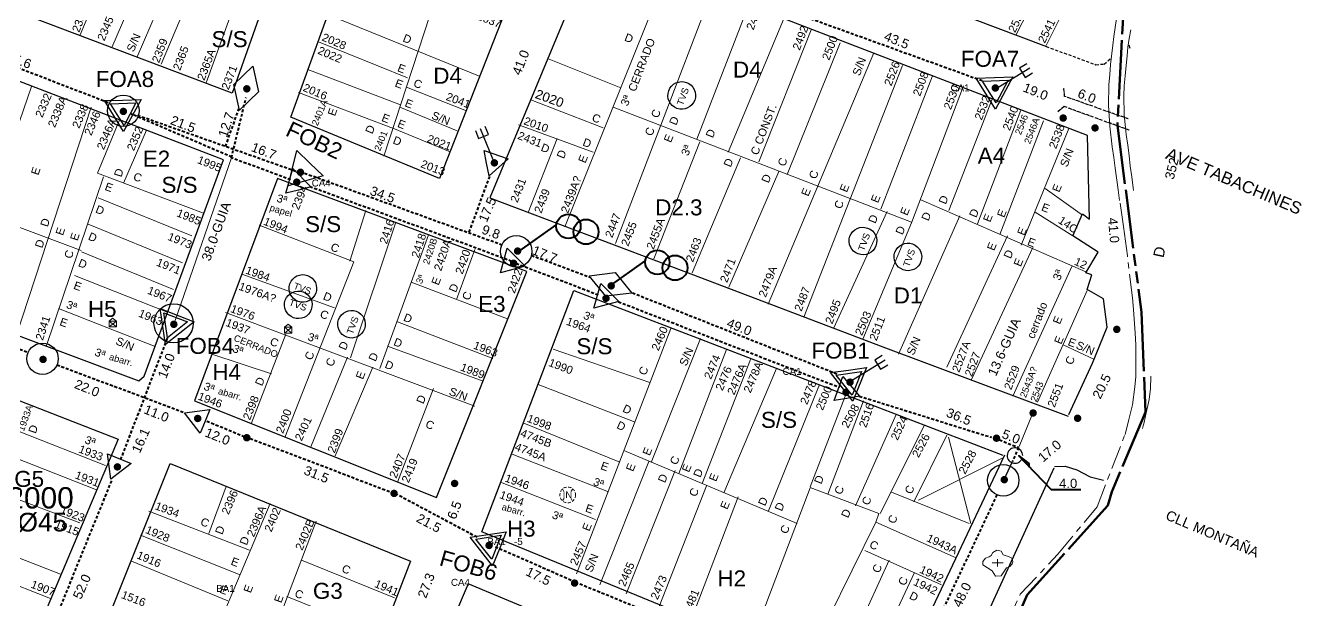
# Model space of a CAD drawing. Header units: millimetres. Extents: x -3867 to 635, y 1591 to 3666.
# Drawn here: x -1657.3 to -1440.9, y 1805.1 to 1902.6 of the extents above; entities that cross this region are included whole.
import ezdxf

# ---------------------------------------------------------------- set-up
doc = ezdxf.new("R2010")
doc.units = ezdxf.units.MM
for name, pattern in [('TLSIGC_002', [0.8, 0.5, -0.3]), ('TLSIGC_004', [7, 4, -1, 1, -1]), ('TLSIGC_007', [28, 10, -1, 10, -1, 2, -1, 2, -1])]:
    doc.linetypes.add(name, pattern=pattern)
for name, color, linetype, lineweight in [('APUNTADOR EXISTENTE SECUNDARIO', 82, 'Continuous', 40), ('CABLE EXISTENTE AEREO SECUNDARIO', 82, 'TLSIGC_002', 40), ('CAJA DE DISTRIBUCION EXISTENTE', 92, 'Continuous', 30), ('CAJA DE EMPALMES EXISTENTE SECUNDARIO', 82, 'Continuous', 30), ('CLASIFICACION TIPO COMERCIAL TERCERA', 5, 'Continuous', 9), ('CLASIFICACION TIPO RESIDENCIAL C', 156, 'Continuous', 9), ('CLASIFICACION TIPO RESIDENCIAL D', 5, 'Continuous', 9), ('CLASIFICACION TIPO RESIDENCIAL E', 156, 'Continuous', 9), ('CONEXION A TIERRA  DE TERMINAL EXISTENTE', 82, 'Continuous', 30), ('DATOS DE CARATULA', 160, 'Continuous', 5), ('DETALLES DE EDIFICIOS', 160, 'Continuous', 5), ('DISTRITO', 42, 'TLSIGC_007', 60), ('GAZAS EXISTENTES', 92, 'Continuous', 50), ('GRANDES BALDIOS', 132, 'Continuous', 15), ('GUIAS EXISTENTES SECUNDARIA', 82, 'Continuous', 20), ('LINEAS TELEFONICAS DE OTRAS OPERTELS', 160, 'TLSIGC_002', 15), ('LOTIFICACION 2003', 252, 'Continuous', 15), ('MARCOS CONSTRUCCION', 7, 'Continuous', 30), ('MEDIDAS ENTRE POSTES', 82, 'Continuous', 5), ('NOMBRE DE CALLES', 92, 'TLSIGC_017', 5), ('NUMEROS OFICIALES', 3, 'Continuous', 5), ('OBSTACULOS', 96, 'Continuous', 15), ('PLANIMETRIA 2001 NO DEFINIDA', 30, 'TLSIGC_002', 30), ('PLANIMETRIA 2003', 251, 'Continuous', 30), ('PLANIMETRIA 2003 NO DEFINIDA', 12, 'TLSIGC_002', 30), ('POSTES EXISTENTES SECUNDARIOS', 82, 'Continuous', 30), ('PUENTES 2008', 7, 'TLSIGC_004', 20), ('RETENIDAS CON ANCLA EXISTENTESSECUNDARIAS', 82, 'Continuous', 30), ('RIOS', 161, 'TLSIGC_004', 20), ('TERMINAL EXISTENTE EN POSTE', 82, 'Continuous', 30)]:
    doc.layers.add(name, color=color, linetype=linetype, lineweight=lineweight)
doc.styles.get("Standard").update_dxf_attribs({"font": 'arial.ttf'})
doc.linetypes.add('TLSIGC_017', pattern='A,0.5,["=",Standard,S=1.6,R=0,X=-0.2,Y=-0.8],0.5', length=1)

# ---------------------------------------------------------------- blocks, each defined once
blk = doc.blocks.new('GAZA')
at = {"layer": 'GAZAS EXISTENTES', "lineweight": 40, "ltscale": 8}
blk.add_lwpolyline([(-1606.92, 1765.49), (-1601.26, 1770.35)], dxfattribs=at)
for centre, radius in [((-1599.13, 1770.35), 2.06), ((-1596.06, 1769.7), 2.11)]:
    blk.add_circle(centre, radius, dxfattribs=at)

msp = doc.modelspace()

# ---------------------------------------------------------------- hatches: boundary and pattern name
at = {"layer": 'POSTES EXISTENTES SECUNDARIOS'}
h = msp.add_hatch(color=256, dxfattribs=at)
edge = h.paths.add_edge_path()
edge.add_arc((-1619.78, 1891.9), 0.638, 0, 360)
h = msp.add_hatch(color=256, dxfattribs=at)
edge = h.paths.add_edge_path()
edge.add_arc((-1492.83, 1892.04), 0.638, 0, 360)
h = msp.add_hatch(color=256, dxfattribs=at)
edge = h.paths.add_edge_path()
edge.add_arc((-1640.72, 1888.07), 0.638, 0, 360)
h = msp.add_hatch(color=256, dxfattribs=at)
edge = h.paths.add_edge_path()
edge.add_arc((-1481.32, 1886.94), 0.638, 0, 360)
h = msp.add_hatch(color=256, dxfattribs=at)
edge = h.paths.add_edge_path()
edge.add_arc((-1475.92, 1885.26), 0.638, 0, 360)
h = msp.add_hatch(color=256, dxfattribs=at)
edge = h.paths.add_edge_path()
edge.add_arc((-1577.79, 1879.33), 0.638, 0, 360)
h = msp.add_hatch(color=256, dxfattribs=at)
edge = h.paths.add_edge_path()
edge.add_arc((-1611.31, 1876.06), 0.638, 0, 360)
h = msp.add_hatch(color=256, dxfattribs=at)
edge = h.paths.add_edge_path()
edge.add_arc((-1610.68, 1877.73), 0.638, 0, 360)
h = msp.add_hatch(color=256, dxfattribs=at)
edge = h.paths.add_edge_path()
edge.add_arc((-1573.85, 1864.36), 0.638, 0, 360)
h = msp.add_hatch(color=256, dxfattribs=at)
edge = h.paths.add_edge_path()
edge.add_arc((-1574.53, 1862.29), 0.638, 0, 360)
h = msp.add_hatch(color=256, dxfattribs=at)
edge = h.paths.add_edge_path()
edge.add_arc((-1557.98, 1858.46), 0.638, 0, 360)
h = msp.add_hatch(color=256, dxfattribs=at)
edge = h.paths.add_edge_path()
edge.add_arc((-1558.86, 1856.35), 0.638, 0, 360)
h = msp.add_hatch(color=256, dxfattribs=at)
edge = h.paths.add_edge_path()
edge.add_arc((-1632.16, 1851.93), 0.638, 0, 360)
h = msp.add_hatch(color=256, dxfattribs=at)
edge = h.paths.add_edge_path()
edge.add_arc((-1472.23, 1851.07), 0.638, 0, 360)
h = msp.add_hatch(color=256, dxfattribs=at)
edge = h.paths.add_edge_path()
edge.add_arc((-1654.34, 1845.97), 0.638, 0, 360)
h = msp.add_hatch(color=256, dxfattribs=at)
edge = h.paths.add_edge_path()
edge.add_arc((-1517.47, 1842.11), 0.638, 0, 360)
h = msp.add_hatch(color=256, dxfattribs=at)
edge = h.paths.add_edge_path()
edge.add_arc((-1518.16, 1840.38), 0.638, 0, 360)
h = msp.add_hatch(color=256, dxfattribs=at)
edge = h.paths.add_edge_path()
edge.add_arc((-1486.42, 1836.88), 0.638, 0, 360)
h = msp.add_hatch(color=256, dxfattribs=at)
edge = h.paths.add_edge_path()
edge.add_arc((-1628.11, 1835.95), 0.638, 0, 360)
h = msp.add_hatch(color=256, dxfattribs=at)
edge = h.paths.add_edge_path()
edge.add_arc((-1478.87, 1835.98), 0.638, 0, 360)
h = msp.add_hatch(color=256, dxfattribs=at)
edge = h.paths.add_edge_path()
edge.add_arc((-1619.78, 1832.68), 0.638, 0, 360)
h = msp.add_hatch(color=256, dxfattribs=at)
edge = h.paths.add_edge_path()
edge.add_arc((-1492.63, 1832.6), 0.638, 0, 360)
h = msp.add_hatch(color=256, dxfattribs=at)
edge = h.paths.add_edge_path()
edge.add_arc((-1641.73, 1827.73), 0.638, 0, 360)
h = msp.add_hatch(color=256, dxfattribs=at)
edge = h.paths.add_edge_path()
edge.add_arc((-1584.54, 1824.92), 0.638, 0, 360)
h = msp.add_hatch(color=256, dxfattribs=at)
edge = h.paths.add_edge_path()
edge.add_arc((-1491.31, 1825.56), 0.638, 0, 360)
h = msp.add_hatch(color=256, dxfattribs=at)
edge = h.paths.add_edge_path()
edge.add_arc((-1594.81, 1823.23), 0.638, 0, 360)
h = msp.add_hatch(color=256, dxfattribs=at)
edge = h.paths.add_edge_path()
edge.add_arc((-1578.69, 1814.4), 0.638, 0, 360)
h = msp.add_hatch(color=256, dxfattribs=at)
edge = h.paths.add_edge_path()
edge.add_arc((-1564.19, 1808.01), 0.638, 0, 360)

# ---------------------------------------------------------------- linework, layer by layer
at = {"layer": 'APUNTADOR EXISTENTE SECUNDARIO'}
msp.add_lwpolyline([(-1478.3, 1823.86), (-1483.3, 1823.86), (-1488.86, 1829.58), (-1487.15, 1828.29), (-1487.15, 1827.71)], dxfattribs=at)
at = {"layer": 'CABLE EXISTENTE AEREO SECUNDARIO'}
for p, q in [((-1495.06, 1893.24), (-1525.57, 1904.27)), ((-1674.37, 1901.59), (-1642.97, 1889.46)), ((-1622.39, 1880.18), (-1619.91, 1890.43)), ((-1622.31, 1880.3), (-1639.39, 1887.62)), ((-1638.33, 1887.43), (-1611.46, 1877.93)), ((-1623.4, 1882.1), (-1621.13, 1888.51)), ((-1612.35, 1876.47), (-1622.39, 1880.18)), ((-1610, 1877.6), (-1576.22, 1865.33)), ((-1582.08, 1867.57), (-1578.47, 1877.26)), ((-1609.09, 1875.34), (-1574.99, 1862.73)), ((-1571.5, 1863.64), (-1561.6, 1859.92)), ((-1574.09, 1862.28), (-1560.01, 1856.88)), ((-1519.72, 1843.48), (-1554.39, 1857.22)), ((-1556.74, 1855.75), (-1519.27, 1841.23)), ((-1672.47, 1853.28), (-1656.94, 1847.2)), ((-1633.29, 1849.57), (-1641.18, 1829.07)), ((-1651.99, 1845.06), (-1630.37, 1836.95)), ((-1515.91, 1839.74), (-1493.5, 1832.75)), ((-1626.55, 1835.49), (-1620.25, 1832.91)), ((-1619.23, 1832.56), (-1595.58, 1823.56)), ((-1492.12, 1832.32), (-1488.88, 1831.02)), ((-1488.88, 1831.02), (-1489.99, 1828.57)), ((-1642.76, 1825.36), (-1657.28, 1789.56)), ((-1492.59, 1822.97), (-1507.42, 1791.37)), ((-1564.75, 1808.47), (-1577.58, 1814.1)), ((-1547.29, 1801.27), (-1563.5, 1807.91))]:
    msp.add_line(p, q, dxfattribs=at)
at = {"layer": 'CABLE EXISTENTE AEREO SECUNDARIO', "color": 3}
msp.add_line((-1580.74, 1815.79), (-1594.24, 1822.99), dxfattribs=at)
at = {"layer": 'CAJA DE EMPALMES EXISTENTE SECUNDARIO'}
for centre, radius in [((-1640.73, 1888.17), 2.67), ((-1574.09, 1864.31), 2.67), ((-1632.2, 1852.1), 3.33), ((-1654.43, 1846.08), 2.67), ((-1491.49, 1825.45), 2.67)]:
    msp.add_circle(centre, radius, dxfattribs=at)
at = {"layer": 'CONEXION A TIERRA  DE TERMINAL EXISTENTE'}
for p, q in [((-1487, 1895.39), (-1492.7, 1891.88)), ((-1580.19, 1885.14), (-1577.68, 1878.92)), ((-1511.54, 1845.86), (-1517.24, 1842.34))]:
    msp.add_line(p, q, dxfattribs=at)
for points in [[(-1487.47, 1896.16), (-1488.72, 1895.39), (-1487.76, 1893.84), (-1486.51, 1894.62)], [(-1581.02, 1884.81), (-1580.47, 1883.44), (-1578.79, 1884.12), (-1579.34, 1885.49)], [(-1512.01, 1846.63), (-1513.26, 1845.85), (-1512.31, 1844.31), (-1511.05, 1845.08)]]:
    msp.add_lwpolyline(points, dxfattribs=at)
at = {"layer": 'DISTRITO'}
msp.add_lwpolyline([(-1470.76, 1911.14), (-1472.12, 1885.67), (-1468.05, 1853.97), (-1467.37, 1837.04), (-1473.07, 1823.5), (-1473.75, 1821.19), (-1487.42, 1806.02), (-1492.02, 1795.46)], dxfattribs=at)
at = {"layer": 'GRANDES BALDIOS'}
for p, q in [((-1496.98, 1818.15), (-1500.79, 1832.79)), ((-1505.87, 1822.09), (-1491.68, 1829.19))]:
    msp.add_line(p, q, dxfattribs=at)
at = {"layer": 'GUIAS EXISTENTES SECUNDARIA'}
for p, q in [((-1631.95, 1852.59), (-1622.39, 1880.18)), ((-1488.77, 1831.17), (-1486.62, 1836.48))]:
    msp.add_line(p, q, dxfattribs=at)
at = {"layer": 'LINEAS TELEFONICAS DE OTRAS OPERTELS'}
for p, q in [((-1566.24, 1824.02), (-1565.99, 1823.54)), ((-1566.24, 1822.03), (-1565.93, 1822.34)), ((-1564.58, 1822.03), (-1564.83, 1822.45)), ((-1564.52, 1823.9), (-1564.79, 1823.6))]:
    msp.add_line(p, q, dxfattribs=at)
msp.add_circle((-1565.35, 1822.97), 1.34, dxfattribs=at)
at = {"layer": 'LOTIFICACION 2003'}
for p, q in [((-1596.57, 1880.47), (-1582.13, 1924.58)), ((-1648.02, 1901.06), (-1641.62, 1916.59)), ((-1481.66, 1915.99), (-1489.34, 1901.02)), ((-1635.98, 1914.5), (-1642.66, 1898.91)), ((-1631.68, 1912.94), (-1638.37, 1897.34)), ((-1627.71, 1911.67), (-1634.32, 1896.07)), ((-1548.55, 1911.57), (-1565.86, 1868.49)), ((-1620.94, 1908.79), (-1626.65, 1892.92)), ((-1540.85, 1908.47), (-1557.27, 1865.63)), ((-1580.18, 1894), (-1606.08, 1904.54)), ((-1534.77, 1905.89), (-1543.48, 1883.33)), ((-1528.77, 1903.64), (-1538.14, 1881.12)), ((-1524.06, 1901.9), (-1532.96, 1879.51)), ((-1592.54, 1893.74), (-1607.64, 1899.86)), ((-1513.45, 1898.02), (-1531.37, 1855.35)), ((-1519.16, 1899.71), (-1528.12, 1877.34)), ((-1556.36, 1892.05), (-1568.78, 1897.03)), ((-1508.57, 1895.88), (-1525.28, 1853.16)), ((-1593.71, 1889.19), (-1609.46, 1895.18)), ((-1512.24, 1871.49), (-1503.46, 1894.1)), ((-1661.12, 1878.26), (-1656.31, 1892.31)), ((-1582.52, 1888.14), (-1592.68, 1892.17)), ((-1594.89, 1885.15), (-1611.02, 1891.27)), ((-1559.35, 1885.28), (-1571.63, 1890.02)), ((-1500.73, 1871.27), (-1493.35, 1890.17)), ((-1658.91, 1849.89), (-1646.16, 1888.8)), ((-1584.09, 1884.76), (-1593.84, 1888.79)), ((-1507.04, 1869.28), (-1557.66, 1888.8)), ((-1495.86, 1869.01), (-1488.48, 1888.27)), ((-1585.28, 1881.19), (-1595.03, 1885.22)), ((-1561.05, 1881.12), (-1573.69, 1885.79)), ((-1492.08, 1867.19), (-1484.67, 1886.45)), ((-1480.36, 1885.15), (-1488.43, 1865.36)), ((-1640.67, 1875.91), (-1636.79, 1884.89)), ((-1567.17, 1883.46), (-1572.04, 1870.89)), ((-1550.76, 1863.03), (-1542.97, 1882.91)), ((-1647.85, 1864.46), (-1687.5, 1879.2)), ((-1544.27, 1860.69), (-1536.06, 1880.2)), ((-1653.84, 1848.19), (-1644.07, 1876.95)), ((-1538.01, 1858.21), (-1529.55, 1877.86)), ((-1478.03, 1870.43), (-1484.4, 1875)), ((-1645.02, 1873.39), (-1629.11, 1866.94)), ((-1477.5, 1860.81), (-1505.47, 1873.05)), ((-1602.3, 1862.64), (-1599.57, 1871.23)), ((-1511.2, 1871.1), (-1520.26, 1851.21)), ((-1509.25, 1846.89), (-1498.84, 1870.32)), ((-1479.71, 1866.93), (-1486.09, 1870.97)), ((-1630.67, 1862.38), (-1646.67, 1868.92)), ((-1602.17, 1846.24), (-1594.49, 1869.28)), ((-1597.23, 1844.42), (-1588.98, 1867.09)), ((-1490.77, 1866.94), (-1501.05, 1844.68)), ((-1647.83, 1864.25), (-1632.24, 1857.82)), ((-1584.22, 1856.14), (-1581.09, 1864.6)), ((-1496.88, 1842.59), (-1486.48, 1864.98)), ((-1489.86, 1839.72), (-1479.84, 1861.72)), ((-1648.98, 1860.23), (-1633.4, 1854.05)), ((-1604.9, 1854.7), (-1620.65, 1860.43)), ((-1575.57, 1852.84), (-1591.93, 1859.1)), ((-1485.69, 1838.69), (-1477.23, 1857.69)), ((-1651.7, 1854.61), (-1635.34, 1848.14)), ((-1581.09, 1838.04), (-1623.39, 1853.92)), ((-1594.2, 1852.33), (-1578.05, 1846.13)), ((-1563.87, 1809.57), (-1547.86, 1851.21)), ((-1619.06, 1835.06), (-1613.16, 1850.24)), ((-1579.71, 1842.3), (-1595.93, 1848.22)), ((-1551.18, 1828.45), (-1542.82, 1849.54)), ((-1475.99, 1845.93), (-1481.34, 1848.43)), ((-1615.57, 1843.51), (-1625.73, 1846.85)), ((-1608.94, 1831.14), (-1602.7, 1846.36)), ((-1551.42, 1842.07), (-1567.85, 1847.72)), ((-1546.48, 1826.58), (-1538.41, 1847.67)), ((-1604.78, 1829.58), (-1598.4, 1844.67)), ((-1542.57, 1824.89), (-1534.38, 1845.98)), ((-1538.89, 1823.31), (-1529.95, 1844.42)), ((-1553.89, 1835.31), (-1570.34, 1841.71)), ((-1531.29, 1820.25), (-1522.65, 1841.69)), ((-1594.2, 1825.11), (-1588.12, 1841.04)), ((-1524.22, 1824.37), (-1518.23, 1839.86)), ((-1521.24, 1823.09), (-1515.18, 1838.96)), ((-1509.64, 1836.61), (-1516.54, 1821.13)), ((-1658.38, 1833.76), (-1643.76, 1827.98)), ((-1556.49, 1828.54), (-1572.77, 1835.17)), ((-1512.38, 1819.82), (-1504.83, 1834.79)), ((-1501.05, 1833.09), (-1506.66, 1821.78)), ((-1645.25, 1823.86), (-1660.92, 1829.99)), ((-1558.45, 1823.47), (-1574.75, 1829.91)), ((-1526.43, 1818.13), (-1555.85, 1830.5)), ((-1559.91, 1807.72), (-1551.61, 1828.66)), ((-1555.42, 1806.18), (-1547.13, 1827.11)), ((-1626.25, 1816.44), (-1623.28, 1824.41)), ((-1560.66, 1818.78), (-1576.77, 1825.14)), ((-1549.85, 1804.01), (-1541.79, 1824.51)), ((-1648.11, 1818.26), (-1663.23, 1823.97)), ((-1544.42, 1801.78), (-1536.42, 1822.67)), ((-1524.23, 1824.2), (-1534.4, 1797.47)), ((-1497.28, 1818.13), (-1510.43, 1823.46)), ((-1619.35, 1813.58), (-1636.4, 1820.21)), ((-1626.25, 1796.78), (-1615.83, 1821.51)), ((-1620.92, 1809.41), (-1637.83, 1816.15)), ((-1666.52, 1815.4), (-1651.37, 1809.54)), ((-1514.97, 1813.55), (-1501.97, 1807.72)), ((-1623, 1804.99), (-1639.36, 1811.73)), ((-1610.5, 1811.88), (-1594.76, 1805.5)), ((-1519.92, 1792.1), (-1510.81, 1811.88)), ((-1668.23, 1811.33), (-1653.06, 1805.37)), ((-1515.61, 1790.39), (-1506.52, 1809.8)), ((-1612.97, 1805.76), (-1597.2, 1799.37))]:
    msp.add_line(p, q, dxfattribs=at)
for points in [[(-1484.19, 1899.27), (-1477.36, 1913), (-1481.66, 1915.73), (-1479.97, 1918.99), (-1485.17, 1920.82), (-1483.22, 1924.58), (-1485.56, 1925.63)], [(-1498.23, 1892.43), (-1507.07, 1869.15), (-1515.32, 1849.4)], [(-1641.34, 1886.72), (-1645.12, 1877.61), (-1627.13, 1870.78)], [(-1613.36, 1832.71), (-1601.65, 1862.51), (-1617.66, 1868.76)], [(-1643.14, 1851.49), (-1641.9, 1851.48), (-1641.91, 1852.47), (-1643.15, 1851.48), (-1643.15, 1852.46), (-1641.91, 1852.47), (-1642.54, 1853), (-1643.15, 1852.46), (-1641.91, 1851.48)], [(-1613.37, 1850.45), (-1612.13, 1850.44), (-1612.13, 1851.43), (-1613.37, 1850.44), (-1613.37, 1851.42), (-1612.13, 1851.43), (-1612.77, 1851.96), (-1613.37, 1851.42), (-1612.13, 1850.44)], [(-1513.09, 1818.35), (-1512.61, 1819.82), (-1524.22, 1824.25)], [(-1621.56, 1794.96), (-1618.18, 1803.03), (-1614.41, 1801.73), (-1608.04, 1818.51)], [(-1499.49, 1812.27), (-1513.09, 1818.35), (-1525.12, 1793.92)]]:
    msp.add_lwpolyline(points, dxfattribs=at)
at = {"layer": 'MARCOS CONSTRUCCION'}
for centre, major_axis in [((-1546.02, 1890.78), (0.8, 2.2)), ((-1515.28, 1866.07), (0.8, 2.2)), ((-1507.65, 1863.37), (0.8, 2.2)), ((-1610.28, 1858.02), (2.2, -0.8)), ((-1611.05, 1855.23), (2.2, -0.8)), ((-1602.02, 1851.94), (0.8, 2.2))]:
    msp.add_ellipse(centre, major_axis=major_axis, ratio=1, dxfattribs=at)
at = {"layer": 'OBSTACULOS'}
for p, q in [((-1493.39, 1811.45), (-1491.49, 1811.45)), ((-1492.44, 1812.09), (-1492.44, 1810.82))]:
    msp.add_line(p, q, dxfattribs=at)
msp.add_lwpolyline([(-1494.93, 1811.69), (-1494.93, 1811.09), (-1493.37, 1810.08), (-1492.78, 1809.21), (-1491.85, 1809.23), (-1490.93, 1810.6), (-1490.37, 1810.83), (-1489.95, 1811.26), (-1489.87, 1811.6), (-1489.89, 1811.94), (-1490.03, 1812.21), (-1490.23, 1812.33), (-1490.59, 1812.53), (-1491.16, 1812.71), (-1491.49, 1812.82), (-1491.86, 1813.43), (-1492.57, 1813.57), (-1493.25, 1813.21), (-1493.52, 1812.69), (-1493.86, 1812.45), (-1494.52, 1812.26), (-1494.72, 1811.93), (-1494.93, 1811.69)], dxfattribs=at)
at = {"layer": 'PLANIMETRIA 2001 NO DEFINIDA'}
for points in [[(-1470.27, 1886.8), (-1481.07, 1890.62), (-1481.21, 1892.01)], [(-1470.13, 1884.9), (-1481.14, 1888.88), (-1482.25, 1887.98)]]:
    msp.add_lwpolyline(points, dxfattribs=at)
at = {"layer": 'PLANIMETRIA 2003'}
msp.add_line((-1469.98, 1898.74), (-1470.14, 1899.32), dxfattribs=at)
for points in [[(-1491.86, 2003.9), (-1519.92, 1943.46), (-1544.26, 1952.18), (-1556.33, 1926.34), (-1484.13, 1899.08)], [(-1607.24, 1933.7), (-1622.26, 1891.18), (-1680.19, 1913.11), (-1680.88, 1914.92), (-1673.88, 1959.33), (-1607.24, 1933.83)], [(-1570.15, 1919.9), (-1587.08, 1876.69), (-1612.33, 1887.11), (-1596.84, 1930.05), (-1569.77, 1919.64)], [(-1560.79, 1916.12), (-1578.54, 1873.42), (-1545.68, 1860.96), (-1511.91, 1848.08), (-1480.49, 1836.35)], [(-1480.36, 1836.61), (-1476.33, 1845.33), (-1473.85, 1851.45), (-1474.5, 1856.26), (-1477.23, 1857.82), (-1476.46, 1860.3), (-1477.49, 1860.69), (-1475.41, 1864.2), (-1479.71, 1866.94), (-1478.02, 1870.7), (-1476.84, 1869.8), (-1477.18, 1883.99), (-1560.79, 1916.22)], [(-1683.56, 1902.8), (-1690.84, 1862.15), (-1638.1, 1842.33), (-1637.18, 1843.12), (-1623.72, 1879.83), (-1683.66, 1902.9)], [(-1614.6, 1876.7), (-1628.67, 1838.96), (-1587.59, 1822.53), (-1572.27, 1860.89), (-1614.6, 1876.7)], [(-1491.29, 1829.71), (-1510.81, 1788.32), (-1579.92, 1816.7), (-1564.3, 1857.69), (-1491.55, 1829.71)], [(-1701.21, 1798.74), (-1691.95, 1852.05), (-1641.6, 1832.45), (-1662.22, 1783.61), (-1701.21, 1798.74)], [(-1592.02, 1811.75), (-1611, 1762.41), (-1652.27, 1779.57), (-1632.77, 1828.31), (-1592.02, 1811.75)], [(-1523.96, 1728.98), (-1524.99, 1733.8), (-1522.52, 1740.69), (-1482.82, 1827.59)], [(-1482.79, 1827.77), (-1480.98, 1827.84), (-1479.03, 1827.21), (-1476.73, 1826.03), (-1474.5, 1825.47)], [(-1582.23, 1807.91), (-1602.82, 1759.7), (-1535.54, 1731.84), (-1514.85, 1779.73), (-1582.23, 1807.91)]]:
    msp.add_lwpolyline(points, dxfattribs=at)
at = {"layer": 'PLANIMETRIA 2003 NO DEFINIDA'}
msp.add_lwpolyline([(-1484.2, 1899.08), (-1475.76, 1895.99), (-1474.34, 1896.11), (-1473.27, 1897.07)], dxfattribs=at)
at = {"layer": 'PUENTES 2008'}
for points in [[(-1470.27, 1886.8), (-1481.07, 1890.62), (-1481.21, 1892.02)], [(-1470.13, 1884.89), (-1481.14, 1888.88), (-1482.25, 1887.97)]]:
    msp.add_lwpolyline(points, dxfattribs=at)
at = {"layer": 'RETENIDAS CON ANCLA EXISTENTESSECUNDARIAS'}
msp.add_line((-1490.03, 1828.46), (-1491.38, 1825.51), dxfattribs=at)
msp.add_arc((-1489.5, 1829.65), 1.31, 0, 335, dxfattribs=at)
at = {"layer": 'RIOS'}
for points in [[(-1470.83, 1833.25), (-1470.21, 1835.76), (-1469.58, 1838.27), (-1469.16, 1841.33), (-1469.02, 1843.07), (-1469.02, 1846.62), (-1469.02, 1848.43), (-1469.09, 1850.45), (-1469.37, 1854.42), (-1469.58, 1856.44), (-1470.41, 1863.54), (-1470.76, 1866.04), (-1471.11, 1868.55), (-1471.74, 1872.94), (-1472.02, 1874.75), (-1472.5, 1878.44), (-1472.71, 1880.25), (-1472.99, 1882.06), (-1473.41, 1885.54), (-1473.62, 1889.09), (-1473.55, 1892.57), (-1473.41, 1894.31), (-1473.27, 1896.05), (-1472.92, 1899.32), (-1472.71, 1900.79), (-1472.29, 1903.85)], [(-1469.37, 1874.64), (-1469.44, 1875.1), (-1469.65, 1876.97), (-1469.93, 1878.79), (-1470.14, 1880.6), (-1470.35, 1882.34), (-1470.62, 1884.15), (-1470.83, 1885.82), (-1470.97, 1887.49), (-1471.04, 1890.76), (-1470.97, 1892.43), (-1470.83, 1894.1), (-1470.62, 1895.84), (-1470.48, 1897.51), (-1470.35, 1898.98), (-1470.14, 1900.44), (-1469.87, 1901.93)], [(-1467.88, 1834.27), (-1467.77, 1834.71), (-1467.63, 1835.06), (-1467.35, 1836.39), (-1466.72, 1839.17), (-1466.52, 1841.05), (-1466.45, 1843), (-1466.44, 1843.15)], [(-1520.44, 1726.9), (-1519.15, 1736.53), (-1517.58, 1743.95), (-1513.8, 1750.98), (-1497.29, 1780.41), (-1493.74, 1795.03), (-1488.59, 1806.1), (-1482.25, 1812.92), (-1475.57, 1820.93), (-1470.83, 1833.25)]]:
    msp.add_lwpolyline(points, dxfattribs=at)
at = {"layer": 'TERMINAL EXISTENTE EN POSTE'}
for points in [[(-1618.77, 1895.75), (-1617.82, 1891.38), (-1621.03, 1888.25), (-1621.98, 1892.64), (-1618.76, 1895.76), (-1618.77, 1895.75)], [(-1489.88, 1893.92), (-1492.78, 1888.47), (-1496.07, 1893.69), (-1492.97, 1893.81), (-1489.88, 1893.92)], [(-1495, 1893.19), (-1490.67, 1893.36), (-1492.68, 1889.52), (-1493.85, 1891.36), (-1495, 1893.19)], [(-1637.72, 1890.06), (-1640.67, 1884.64), (-1643.91, 1889.9), (-1640.81, 1889.99), (-1637.72, 1890.06)], [(-1642.92, 1889.37), (-1638.59, 1889.53), (-1640.61, 1885.69), (-1641.77, 1887.53), (-1642.92, 1889.37)], [(-1606.85, 1877.15), (-1612.79, 1875.46), (-1611.3, 1881.45), (-1609.07, 1879.29), (-1606.85, 1877.15)], [(-1579.52, 1881.42), (-1575.43, 1879.99), (-1578.7, 1877.15), (-1579.12, 1879.29), (-1579.52, 1881.42)], [(-1613.14, 1874.17), (-1611.99, 1878.35), (-1608.93, 1875.27), (-1611.04, 1874.72), (-1613.14, 1874.17)], [(-1576.78, 1860.68), (-1575.63, 1864.86), (-1572.58, 1861.79), (-1574.68, 1861.23), (-1576.78, 1860.68)], [(-1554.47, 1857.23), (-1558.91, 1856.68), (-1561.74, 1860.15), (-1557.29, 1860.71), (-1554.46, 1857.22), (-1554.47, 1857.23)], [(-1560.9, 1854.69), (-1559.75, 1858.88), (-1556.7, 1855.8), (-1558.81, 1855.24), (-1560.9, 1854.69)], [(-1628.72, 1852.34), (-1633.58, 1848.53), (-1634.47, 1854.64), (-1631.59, 1853.49), (-1628.72, 1852.34)], [(-1633.21, 1849.61), (-1633.87, 1853.9), (-1629.82, 1852.34), (-1631.52, 1850.97), (-1633.21, 1849.61)], [(-1514.69, 1844.58), (-1517.02, 1838.86), (-1520.81, 1843.73), (-1517.74, 1844.16), (-1514.69, 1844.58)], [(-1517.11, 1839.89), (-1519.8, 1843.29), (-1515.52, 1843.93), (-1516.32, 1841.9), (-1517.11, 1839.89)], [(-1520.17, 1838.97), (-1518.69, 1843.05), (-1515.89, 1839.73), (-1518.04, 1839.35), (-1520.17, 1838.97)], [(-1627.68, 1833.47), (-1630.34, 1836.89), (-1626.05, 1837.49), (-1626.86, 1835.47), (-1627.68, 1833.47)], [(-1642.83, 1825.66), (-1643.4, 1829.95), (-1639.39, 1828.31), (-1641.11, 1826.98), (-1642.83, 1825.66)], [(-1578.09, 1810.95), (-1581.92, 1815.79), (-1575.81, 1816.7), (-1576.95, 1813.82), (-1578.09, 1810.95)], [(-1578.24, 1812.08), (-1580.93, 1815.48), (-1576.65, 1816.12), (-1577.45, 1814.09), (-1578.24, 1812.08)]]:
    msp.add_lwpolyline(points, dxfattribs=at)

# ---------------------------------------------------------------- block references
at = {"layer": 'GAZAS EXISTENTES', "lineweight": 40, "ltscale": 8, "rotation": 354.7071112986301}
for p in [(-136.23, -41.76), (-121.14, -47.87)]:
    msp.add_blockref('GAZA', p, dxfattribs=at)

# ---------------------------------------------------------------- texts
at = {"layer": 'APUNTADOR EXISTENTE SECUNDARIO'}
msp.add_text('48.0', height=1.584, rotation=64, dxfattribs=at).set_placement((-1498.72, 1803.74))
at = {"layer": 'CAJA DE DISTRIBUCION EXISTENTE'}
for s, height, p in [('SIECOR 2000', 3.6203, (-1681.18, 1820.67)), ('7.2-7H4+3Ø45', 3.1678, (-1679.43, 1816.77))]:
    msp.add_text(s, height=height, dxfattribs=at).set_placement(p)
at = {"layer": 'CLASIFICACION TIPO COMERCIAL TERCERA'}
for height, rotation, p in [(1.358, 68, (-1555.18, 1888.86)), (1.358, 68, (-1544.93, 1880.41)), (1.358, 344, (-1614.83, 1872.76)), (1.358, 68, (-1481.88, 1859.25)), (1.131, 68, (-1590.11, 1858.69)), (1.358, 340, (-1650.52, 1854.74)), (1.358, 338, (-1562.83, 1852.94)), (1.358, 344, (-1609.55, 1849.23)), (1.358, 339, (-1622.32, 1847.3)), (1.358, 338, (-1645.72, 1846.69)), (1.358, 338, (-1627.22, 1840.9)), (1.358, 338, (-1647.4, 1831.81)), (1.358, 340, (-1561.15, 1824.68)), (1.358, 340, (-1568.13, 1819.05))]:
    msp.add_text('3ª', height=height, rotation=rotation, dxfattribs=at).set_placement(p)
at = {"layer": 'CLASIFICACION TIPO RESIDENCIAL C'}
for s, height, rotation, p in [('C', 1.36, 340, (-1591.64, 1892.34)), ('C', 1.36, 340, (-1561.37, 1886.48)), ('C', 1.36, 71, (-1549.99, 1886.83)), ('C CONST.', 1.358, 69, (-1533.12, 1880.53)), ('C', 1.36, 71, (-1551.02, 1883.78)), ('C', 1.36, 71, (-1528.5, 1878.62)), ('C', 1.36, 341, (-1639.16, 1876.47)), ('C', 1.36, 71, (-1523.21, 1876.47)), ('C', 1.36, 71, (-1518.93, 1871.4)), ('C', 1.36, 339, (-1605.71, 1864.53)), ('C', 1.36, 73, (-1649.5, 1862.96)), ('C', 1.36, 68, (-1582.08, 1855.87)), ('C', 1.36, 339, (-1607.51, 1853.17)), ('C', 1.36, 339, (-1616, 1848.5)), ('C', 1.36, 70, (-1608.75, 1845.74)), ('C', 1.36, 70, (-1605.18, 1844.64)), ('C', 1.36, 71, (-1479.74, 1844.95)), ('C', 1.36, 68, (-1552.14, 1843.15)), ('C', 1.36, 339, (-1589.61, 1834.48)), ('C', 1.36, 68, (-1546.84, 1827.95)), ('C', 1.36, 68, (-1518.94, 1822.9)), ('C', 1.36, 68, (-1507, 1822.99)), ('C', 1.36, 68, (-1543.57, 1822.54)), ('C', 1.36, 68, (-1514.29, 1821.09)), ('C', 1.36, 338, (-1627.78, 1817.93)), ('C', 1.36, 68, (-1509.87, 1817.96)), ('C', 1.36, 68, (-1528.15, 1816.24)), ('C', 1.36, 336, (-1514.31, 1814.1)), ('C', 1.36, 338, (-1603.81, 1809.97)), ('C', 1.36, 68, (-1512.51, 1809.6)), ('C', 1.36, 68, (-1508.11, 1807.46)), ('C', 1.36, 338, (-1611.8, 1805.76))]:
    msp.add_text(s, height=height, rotation=rotation, dxfattribs=at).set_placement(p)
at = {"layer": 'CLASIFICACION TIPO RESIDENCIAL D'}
for height, rotation, p in [(1.36, 338, (-1593.45, 1899.99)), (1.36, 339, (-1555.85, 1900.11)), (1.36, 68, (-1546.95, 1885.6)), (1.36, 67, (-1598.51, 1884.12)), (1.36, 68, (-1540.75, 1883.45)), (1.36, 339, (-1595.13, 1882.66)), (1.36, 339, (-1562.94, 1882.32)), (1.36, 339, (-1570.03, 1881.43)), (1.36, 68, (-1566.02, 1879.92)), (1.36, 68, (-1537.72, 1878.49)), (1.36, 72, (-1641.06, 1876.81)), (1.36, 68, (-1531.3, 1875.8)), (1.36, 338, (-1645.57, 1870.95)), (1.36, 68, (-1501.24, 1872.19)), (1.36, 72, (-1653.56, 1868.36)), (1.36, 68, (-1513.18, 1868.93)), (1.36, 68, (-1504.17, 1869.37)), (1.36, 68, (-1496.07, 1869.93)), (1.36, 68, (-1508.56, 1867.01)), (1.36, 72, (-1654.47, 1864.76)), (1.36, 338, (-1646.81, 1866.34)), (1.36, 68, (-1490.22, 1862.96)), (1.81, 78, (-1464.31, 1863.13)), (1.36, 338, (-1648.5, 1861.84)), (1.36, 338, (-1606.97, 1856.21)), (1.36, 67, (-1584.33, 1857.22)), (1.36, 338, (-1593.34, 1852.59)), (1.36, 67, (-1603.02, 1847.42)), (1.36, 338, (-1595.02, 1848.43)), (1.36, 67, (-1597.95, 1845.51)), (1.36, 338, (-1596.5, 1844.61)), (1.36, 67, (-1617.2, 1841.34)), (1.36, 67, (-1589.85, 1838.31)), (1.36, 334, (-1556.18, 1837.18)), (1.36, 334, (-1557.19, 1834.36)), (1.36, 72, (-1655.59, 1833.29)), (1.36, 68, (-1542.85, 1825.82)), (1.36, 67, (-1548.87, 1824.91)), (1.36, 68, (-1522.36, 1824.7)), (1.36, 67, (-1531.88, 1820.98)), (1.36, 68, (-1529.04, 1820.1)), (1.36, 67, (-1517.8, 1818.95)), (1.36, 69, (-1623.95, 1816.13)), (1.36, 69, (-1619.79, 1814.32)), (1.36, 334, (-1507.55, 1805.43))]:
    msp.add_text('D', height=height, rotation=rotation, dxfattribs=at).set_placement(p)
at = {"layer": 'CLASIFICACION TIPO RESIDENCIAL E'}
for rotation, p in [(339, (-1594.36, 1894.93)), (339, (-1594.79, 1892.34)), (339, (-1593.11, 1888.97)), (71, (-1604.82, 1887.16)), (339, (-1597.05, 1886.48)), (339, (-1594.36, 1885.47)), (68, (-1547.86, 1882.66)), (68, (-1562.37, 1879.17)), (72, (-1655.14, 1877.14)), (340, (-1643.99, 1874.78)), (68, (-1524.55, 1873.54)), (68, (-1518.02, 1874.22)), (68, (-1481.99, 1874.22)), (68, (-1512.74, 1872.41)), (339, (-1485.14, 1871.29)), (68, (-1507.77, 1870.28)), (68, (-1493.71, 1869.15)), (68, (-1491.34, 1869.93)), (72, (-1650.97, 1866.9)), (68, (-1487.92, 1866.89)), (72, (-1648.5, 1866)), (68, (-1493.04, 1864.31)), (339, (-1487.52, 1865.43)), (68, (-1488.52, 1861.61)), (340, (-1649.29, 1858)), (69, (-1587.26, 1858.45)), (340, (-1651.65, 1851.82)), (68, (-1481.88, 1851.82)), (68, (-1481.65, 1848.43)), (339, (-1480.65, 1848.43)), (69, (-1600.09, 1842.47)), (68, (-1551.46, 1829.52)), (341, (-1559.9, 1827.38)), (68, (-1554.28, 1826.83)), (68, (-1544.79, 1826.7)), (68, (-1540.2, 1825.13)), (341, (-1562.49, 1820.18)), (68, (-1538.29, 1820.4)), (68, (-1561.7, 1816.7)), (339, (-1622.61, 1811.18)), (339, (-1624.51, 1806.44)), (70, (-1619.12, 1806.22)), (70, (-1613.94, 1804.53))]:
    msp.add_text('E', height=1.36, rotation=rotation, dxfattribs=at).set_placement(p)
at = {"layer": 'DATOS DE CARATULA'}
for s, p in [('CA1', (-1500.42, 1891.47)), ('CA4', (-1608.78, 1875.32)), ('CA1', (-1528.92, 1843.35)), ('BA1   -5', (-1578.98, 1814.47)), ('BA1', (-1624.98, 1806.51)), ('CA4', (-1585.16, 1807.54))]:
    msp.add_text(s, height=1.188, dxfattribs=at).set_placement(p)
at = {"layer": 'DETALLES DE EDIFICIOS'}
for s, height, rotation, p in [('CERRADO', 1.358, 69, (-1553.88, 1891.3)), ('papel', 1.131, 343, (-1616, 1871.25)), ('cerrado', 1.358, 69, (-1486.26, 1849.37)), ('CERRADO', 1.131, 338, (-1622.11, 1849.18)), ('abarr.', 1.131, 344, (-1643.24, 1845.92)), ('abarr.', 1.131, 344, (-1624.74, 1840.12)), ('abarr.', 1.131, 344, (-1576.64, 1820.45))]:
    msp.add_text(s, height=height, rotation=rotation, dxfattribs=at).set_placement(p)
at = {"layer": 'LINEAS TELEFONICAS DE OTRAS OPERTELS'}
msp.add_text('IN', height=1.131, dxfattribs=at).set_placement((-1566.2, 1822.45))
at = {"layer": 'MARCOS CONSTRUCCION'}
for rotation, p in [(70, (-1545.82, 1888.96)), (70, (-1515.08, 1864.26)), (70, (-1507.45, 1861.56)), (340, (-1611.98, 1857.99)), (340, (-1612.75, 1855.2)), (70, (-1601.82, 1850.12))]:
    msp.add_text('TVS', height=1.131, rotation=rotation, dxfattribs=at).set_placement(p)
at = {"layer": 'MEDIDAS ENTRE POSTES'}
for s, rotation, p in [('43.5', 338, (-1511.85, 1900.22)), ('45.6', 339, (-1660.72, 1896.8)), ('41.0', 69, (-1573.36, 1894.08)), ('19.0', 338, (-1488.29, 1891.51)), ('6.0', 338, (-1479.02, 1890.52)), ('21.5', 339, (-1632.88, 1885.95)), ('12.7', 72, (-1623.18, 1883.52)), ('16.7', 339, (-1619.18, 1881.38)), ('34.5', 340, (-1599.05, 1873.96)), ('38.0-GUIA', 70, (-1626.03, 1862.53)), ('17.5', 67, (-1579.08, 1869.1)), ('41.0', 275, (-1473.73, 1869.96)), ('9.8', 340, (-1580.08, 1867.39)), ('17.7', 338, (-1571.53, 1863.89)), ('49.0', 338, (-1538.54, 1851.55)), ('13.6-GUIA', 66, (-1492.72, 1842.99)), ('14.0', 69, (-1633.46, 1842.59)), ('22.0', 338, (-1649.17, 1841.17)), ('20.5', 64, (-1475.01, 1839.12)), ('11.0', 338, (-1637.39, 1836.88)), ('36.5', 338, (-1501.31, 1836.34)), ('16.1', 66, (-1637.93, 1829.92)), ('12.0', 338, (-1627.03, 1832.96)), ('5.0', 338, (-1491.87, 1832.71)), ('17.0', 41, (-1484.73, 1828.43)), ('31.5', 338, (-1610.26, 1826.54)), ('6.5', 69, (-1584.39, 1818.68)), ('21.5', 332, (-1591.18, 1818.51)), ('52.0', 66, (-1647.91, 1805.12)), ('27.3', 69, (-1589.39, 1805.3)), ('17.5', 334, (-1572.62, 1809.41))]:
    msp.add_text(s, height=1.584, rotation=rotation, dxfattribs=at).set_placement(p)
msp.add_text('4.0', height=1.584, dxfattribs=at).set_placement((-1482.01, 1824.14))
at = {"layer": 'NOMBRE DE CALLES'}
for s, height, p in [('AVE TABACHINES', 2.0364, (-1464.1, 1880.12)), ('CLL MONTAÑA', 1.697, (-1464.1, 1818.89))]:
    msp.add_text(s, height=height, rotation=337, dxfattribs=at).set_placement(p)
at = {"layer": 'NUMEROS OFICIALES'}
for s, height, rotation, p in [('2337', 1.358, 69, (-1648.22, 1901.36)), ('2037', 1.358, 339, (-1580.88, 1903.72)), ('2484', 1.358, 69, (-1533.86, 1901.77)), ('2535', 1.358, 64, (-1489.49, 1901.32)), ('2345', 1.358, 67, (-1643.95, 1899.92)), ('2492', 1.358, 69, (-1526.01, 1898.34)), ('2541', 1.358, 64, (-1484.44, 1899.52)), ('S/N', 1.358, 67, (-1638.98, 1898.03)), ('2359', 1.358, 69, (-1634.67, 1896.19)), ('2028', 1.358, 337, (-1607.17, 1900.15)), ('2500', 1.358, 69, (-1521.01, 1896.64)), ('2365', 1.358, 69, (-1631.1, 1894.9)), ('2365A', 1.358, 69, (-1626.99, 1893.21)), ('2022', 1.358, 337, (-1607.88, 1897.9)), ('S/N', 1.358, 69, (-1515.84, 1893.99)), ('2526', 1.358, 69, (-1510.47, 1892.27)), ('2371', 1.358, 69, (-1622.87, 1891.62)), ('2508', 1.358, 69, (-1505.6, 1890.54)), ('2016', 1.358, 337, (-1610.38, 1891.6)), ('2020', 1.584, 340, (-1571.01, 1890.38)), ('2530', 1.358, 69, (-1500.37, 1888.26)), ('2332', 1.358, 67, (-1654.47, 1886.9)), ('2338A', 1.358, 67, (-1652.33, 1885.22)), ('2338', 1.358, 67, (-1648.22, 1885.07)), ('2401A', 1.131, 68, (-1607.77, 1885.53)), ('2041', 1.358, 339, (-1586.12, 1890.05)), ('2532', 1.358, 69, (-1495.14, 1886.48)), ('2346', 1.358, 67, (-1646.16, 1883.85)), ('S/N', 1.358, 338, (-1588.58, 1886.87)), ('2540', 1.358, 69, (-1490.38, 1884.7)), ('2546', 1.131, 69, (-1488.49, 1883.99)), ('2346A', 1.358, 67, (-1644.04, 1881.43)), ('2352', 1.358, 67, (-1638.94, 1881.26)), ('2010', 1.358, 340, (-1572.93, 1885.91)), ('2546A', 1.131, 69, (-1486.94, 1882.44)), ('2538', 1.358, 69, (-1482.53, 1881.61)), ('2401', 1.131, 68, (-1597.18, 1881.24)), ('2021', 1.358, 339, (-1589.34, 1882.91)), ('2431', 1.358, 339, (-1573.97, 1883.44)), ('S/N', 1.358, 69, (-1480.64, 1878.51)), ('1995', 1.358, 338, (-1628.3, 1879.34)), ('2013', 1.358, 339, (-1590.41, 1878.63)), ('352', 1.584, 76, (-1462.58, 1876.4)), ('2431', 1.358, 69, (-1573.87, 1872.46)), ('2439A?', 1.358, 69, (-1565.31, 1870.67)), ('2394', 1.358, 68, (-1610.99, 1871.25)), ('2439', 1.358, 69, (-1569.83, 1870.66)), ('1985', 1.358, 338, (-1631.81, 1870.31)), ('1994', 1.358, 338, (-1617.07, 1868.88)), ('2447', 1.358, 69, (-1557.81, 1866.5)), ('14C', 1.358, 326, (-1482.3, 1869.24)), ('2416', 1.358, 72, (-1596.03, 1865.45)), ('2455', 1.358, 69, (-1555.09, 1865.07)), ('2455A', 1.358, 69, (-1550.8, 1864.51)), ('1973', 1.358, 338, (-1633.33, 1866.3)), ('2418', 1.358, 72, (-1590.62, 1863.08)), ('2420B', 1.131, 72, (-1588.87, 1861.98)), ('2420A', 1.358, 71, (-1586.82, 1860.88)), ('2463', 1.358, 69, (-1544.11, 1862.38)), ('2420', 1.358, 71, (-1583.19, 1860.32)), ('1971', 1.358, 338, (-1635.25, 1861.93)), ('1984', 1.358, 340, (-1620.12, 1860.59)), ('2422', 1.358, 71, (-1574.35, 1857.08)), ('2471', 1.358, 69, (-1538.32, 1858.89)), ('2479A', 1.358, 69, (-1531.77, 1856.39)), ('12', 1.358, 336, (-1479.57, 1862.1)), ('1967', 1.358, 338, (-1636.77, 1857.17)), ('1976A?', 1.358, 340, (-1621.27, 1857.83)), ('2487', 1.358, 69, (-1525.71, 1854.01)), ('1976', 1.358, 340, (-1622.67, 1854.04)), ('2495', 1.358, 69, (-1520.48, 1851.87)), ('2341', 1.358, 72, (-1654.37, 1849.09)), ('1963', 1.358, 338, (-1638.29, 1853.27)), ('1937', 1.358, 339, (-1623.49, 1851.7)), ('1964', 1.358, 340, (-1565.73, 1851.9)), ('2503', 1.358, 67, (-1515.45, 1849.91)), ('2511', 1.358, 69, (-1512.98, 1849.02)), ('2460', 1.358, 67, (-1549.96, 1847.32)), ('S/N', 1.358, 337, (-1642.15, 1848.59)), ('1963', 1.358, 339, (-1581.49, 1847.85)), ('S/N', 1.358, 67, (-1506.69, 1846.55)), ('2527A', 1.358, 69, (-1498.96, 1843.66)), ('S/N', 1.358, 337, (-1479.27, 1847.89)), ('S/N', 1.358, 67, (-1545.23, 1844.73)), ('2474', 1.358, 67, (-1541.05, 1842.49)), ('2527', 1.358, 69, (-1496.81, 1842.95)), ('1989', 1.358, 339, (-1583.68, 1844.14)), ('1990', 1.358, 339, (-1568.73, 1844.91)), ('2476', 1.358, 67, (-1539.1, 1840.54)), ('2476A', 1.358, 67, (-1537.12, 1839.83)), ('2478A', 1.358, 67, (-1534.35, 1840.16)), ('2529', 1.358, 69, (-1490.14, 1840.69)), ('2543A?', 1.131, 69, (-1487.64, 1839.38)), ('2478', 1.358, 67, (-1524.76, 1838.18)), ('2543', 1.131, 69, (-1485.87, 1838.67)), ('2551', 1.358, 69, (-1482.77, 1837.72)), ('1946', 1.358, 339, (-1628.2, 1839.2)), ('2398', 1.358, 68, (-1619.26, 1835.57)), ('S/N', 1.358, 339, (-1585.61, 1840.02)), ('2500', 1.358, 67, (-1522.1, 1837.21)), ('1933A', 1.131, 70, (-1657.6, 1833.67)), ('2400', 1.358, 69, (-1613.64, 1833.29)), ('2508', 1.358, 62, (-1517.81, 1834.19)), ('2516', 1.358, 71, (-1514.73, 1834.27)), ('2401', 1.358, 65, (-1610.48, 1832.02)), ('1998', 1.358, 339, (-1572.38, 1835.43)), ('2524', 1.358, 65, (-1509.41, 1832.13)), ('2399', 1.358, 69, (-1604.89, 1829.97)), ('4745B', 1.358, 339, (-1573.51, 1832.94)), ('2526', 1.358, 62, (-1505.84, 1829.19)), ('1933', 1.358, 339, (-1648.43, 1830.23)), ('4745A', 1.358, 339, (-1574.46, 1830.61)), ('2407', 1.358, 68, (-1594.42, 1825.69)), ('2419', 1.358, 68, (-1592.33, 1824.92)), ('2528', 1.358, 62, (-1497.94, 1826.38)), ('1931', 1.358, 339, (-1649.04, 1825.82)), ('1946', 1.358, 340, (-1576.14, 1825.29)), ('2396', 1.358, 67, (-1622.87, 1819.52)), ('1944', 1.358, 340, (-1577.03, 1822.47)), ('1923', 1.358, 339, (-1651.54, 1819.88)), ('1934', 1.358, 339, (-1635.48, 1820.59)), ('2396A', 1.358, 67, (-1618.59, 1815.72)), ('2402', 1.358, 67, (-1615.62, 1816.56)), ('1915', 1.358, 339, (-1652.48, 1817.5)), ('2402B', 1.358, 67, (-1610.38, 1813.45)), ('1928', 1.358, 337, (-1637.1, 1816.56)), ('1943A', 1.358, 335, (-1504.62, 1815.18)), ('2457', 1.358, 67, (-1563.79, 1810.87)), ('1916', 1.358, 337, (-1638.58, 1812.26)), ('S/N', 1.358, 69, (-1561.24, 1809.72)), ('2465', 1.358, 67, (-1555.62, 1807.31)), ('2473', 1.358, 67, (-1550.11, 1805.08)), ('1942', 1.358, 335, (-1505.81, 1809.83)), ('1907', 1.358, 339, (-1656.54, 1807.27)), ('1941', 1.358, 337, (-1598.26, 1807.39)), ('1942', 1.358, 335, (-1506.86, 1807.74)), ('1516', 1.358, 339, (-1641.2, 1805.51)), ('2481', 1.358, 67, (-1544.62, 1802.7))]:
    msp.add_text(s, height=height, rotation=rotation, dxfattribs=at).set_placement(p)
at = {"layer": 'TERMINAL EXISTENTE EN POSTE'}
for s, p in [('S/S', (-1625.76, 1898.97)), ('FOA7', (-1498.67, 1895.64)), ('D4', (-1537.33, 1893.81)), ('FOA8', (-1645.41, 1892.21)), ('D4', (-1588.15, 1892.76)), ('E2', (-1637.42, 1878.69)), ('A4', (-1495.81, 1879.21)), ('S/S', (-1634.25, 1874.24)), ('D2.3', (-1550.51, 1870.42)), ('S/S', (-1609.89, 1867.58)), ('D1', (-1510.05, 1855.47)), ('H5', (-1646.73, 1853.18)), ('E3', (-1580.53, 1854.02)), ('FOB4', (-1631.84, 1846.91)), ('S/S', (-1563.88, 1846.85)), ('FOB1', (-1524.02, 1846.11)), ('H4', (-1625.62, 1842.45)), ('S/S', (-1532.58, 1834.35)), ('G5', (-1659.22, 1824.33)), ('H3', (-1575.65, 1815.89)), ('H2', (-1539.95, 1807.45)), ('G3', (-1608.57, 1805.33))]:
    msp.add_text(s, height=2.715, dxfattribs=at).set_placement(p)
for s, rotation, p in [('FOB2', 334.7989, (-1613.4, 1884.05)), ('FOB6', 344.0546, (-1587.3, 1811.07))]:
    msp.add_text(s, height=2.715, rotation=rotation, dxfattribs=at).set_placement(p)

doc.saveas('drawing.dxf')
